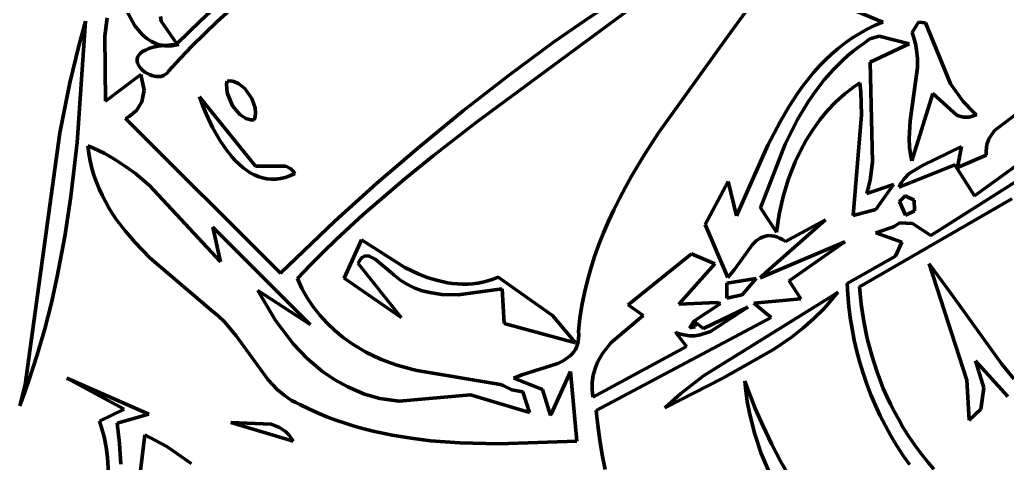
# Model space of a CAD drawing. Header units: millimetres. Extents: x 0 to 9.3, y 0 to 12.
# Drawn here: x 5.575 to 6.835, y 3.858 to 4.424 of the extents above; entities that cross this region are included whole.
import ezdxf

# ---------------------------------------------------------------- set-up
doc = ezdxf.new("R2010")
doc.units = ezdxf.units.MM
doc.layers.add('color#010101ff', color=7, linetype='CONTINUOUS', lineweight=100)
doc.layers.add('color#ffffffff', color=7, linetype='CONTINUOUS', lineweight=100)

msp = doc.modelspace()

# ---------------------------------------------------------------- linework, layer by layer
at = {"layer": 'color#010101ff'}
for p, q in [((5.8055, 4.4228), (5.8674, 4.4803)), ((6.4022, 4.4742), (6.1578, 4.2935)), ((5.7217, 4.4164), (5.6993, 4.458)), ((6.2953, 4.4228), (6.3352, 4.4497)), ((6.6029, 4.4515), (6.6757, 4.421)), ((5.8428, 4.4363), (5.8266, 4.4214)), ((6.4754, 4.3988), (6.5036, 4.4379)), ((5.6481, 4.2673), (5.6588, 4.422)), ((5.6588, 4.422), (5.6502, 4.3907)), ((5.6867, 4.4266), (5.6835, 4.4029)), ((5.7544, 4.4282), (5.7556, 4.4222)), ((5.7556, 4.4222), (5.7753, 4.3934)), ((5.7753, 4.3934), (5.8055, 4.4228)), ((5.8266, 4.4214), (5.8107, 4.4061)), ((6.256, 4.3952), (6.2953, 4.4228)), ((5.7314, 4.4049), (5.7217, 4.4164)), ((6.6552, 4.4116), (6.6455, 4.4062)), ((6.6652, 4.4165), (6.6552, 4.4116)), ((6.6757, 4.421), (6.6652, 4.4165)), ((6.7131, 4.4079), (6.7214, 4.4211)), ((6.7214, 4.4211), (6.7303, 4.42)), ((6.7303, 4.42), (6.762, 4.3422)), ((5.6835, 4.4029), (5.6843, 4.3203)), ((5.7369, 4.4002), (5.7314, 4.4049)), ((5.7429, 4.3963), (5.7369, 4.4002)), ((5.7495, 4.3933), (5.7429, 4.3963)), ((5.8107, 4.4061), (5.7951, 4.3906)), ((6.3897, 4.2796), (6.4754, 4.3988)), ((6.6362, 4.4003), (6.6273, 4.394)), ((6.6455, 4.4062), (6.6362, 4.4003)), ((6.6521, 4.3943), (6.6595, 4.3996)), ((6.6595, 4.3996), (6.6712, 4.4029)), ((6.6712, 4.4029), (6.7094, 4.3931)), ((6.7151, 4.4023), (6.7131, 4.4079)), ((6.7167, 4.3967), (6.7151, 4.4023)), ((6.718, 4.3912), (6.7167, 4.3967)), ((5.6502, 4.3907), (5.6388, 4.3434)), ((5.7315, 4.3833), (5.7352, 4.3854)), ((5.7352, 4.3854), (5.7397, 4.3872)), ((5.7397, 4.3872), (5.7452, 4.3889)), ((5.7452, 4.3889), (5.7517, 4.3902)), ((5.753, 4.3922), (5.7495, 4.3933)), ((5.7517, 4.3902), (5.7593, 4.3913)), ((5.7567, 4.3914), (5.753, 4.3922)), ((5.7606, 4.3909), (5.7567, 4.3914)), ((5.7593, 4.3913), (5.7681, 4.392)), ((5.7647, 4.3908), (5.7606, 4.3909)), ((5.7689, 4.3909), (5.7647, 4.3908)), ((5.7681, 4.392), (5.778, 4.3923)), ((5.7733, 4.3914), (5.7689, 4.3909)), ((5.778, 4.3923), (5.7733, 4.3914)), ((5.7951, 4.3906), (5.7797, 4.3746)), ((6.1979, 4.3525), (6.256, 4.3952)), ((6.6188, 4.3874), (6.6106, 4.3803)), ((6.6273, 4.394), (6.6188, 4.3874)), ((6.6311, 4.3783), (6.6379, 4.3839)), ((6.6379, 4.3839), (6.6448, 4.3892)), ((6.6448, 4.3892), (6.6521, 4.3943)), ((6.7094, 4.3931), (6.6596, 4.3699)), ((6.7189, 4.3856), (6.718, 4.3912)), ((6.7199, 4.3744), (6.7189, 4.3856)), ((5.7248, 4.3737), (5.7254, 4.3762)), ((5.7248, 4.3711), (5.7248, 4.3737)), ((5.7254, 4.3686), (5.7248, 4.3711)), ((5.7254, 4.3762), (5.7267, 4.3787)), ((5.7267, 4.3787), (5.7287, 4.3811)), ((5.7287, 4.3811), (5.7315, 4.3833)), ((5.7797, 4.3746), (5.7647, 4.3583)), ((6.6028, 4.3729), (6.5952, 4.3651)), ((6.6106, 4.3803), (6.6028, 4.3729)), ((6.6124, 4.3602), (6.6247, 4.3725)), ((6.6247, 4.3725), (6.6311, 4.3783)), ((6.7199, 4.3631), (6.7199, 4.3744)), ((5.7265, 4.3661), (5.7254, 4.3686)), ((5.728, 4.3637), (5.7265, 4.3661)), ((5.7299, 4.3614), (5.728, 4.3637)), ((5.7322, 4.3592), (5.7299, 4.3614)), ((5.7347, 4.3573), (5.7322, 4.3592)), ((5.7647, 4.3583), (5.7629, 4.3559)), ((6.5952, 4.3651), (6.588, 4.357)), ((6.601, 4.3472), (6.6124, 4.3602)), ((6.6596, 4.3699), (6.6628, 4.2424)), ((6.7108, 4.2952), (6.7199, 4.3631)), ((5.6843, 4.3203), (5.7295, 4.354)), ((5.7295, 4.354), (5.7337, 4.3341)), ((5.7404, 4.3541), (5.7347, 4.3573)), ((5.7434, 4.3529), (5.7404, 4.3541)), ((5.7465, 4.352), (5.7434, 4.3529)), ((5.7496, 4.3516), (5.7465, 4.352)), ((5.7526, 4.3515), (5.7496, 4.3516)), ((5.7555, 4.3518), (5.7526, 4.3515)), ((5.7582, 4.3527), (5.7555, 4.3518)), ((5.7607, 4.354), (5.7582, 4.3527)), ((5.7629, 4.3559), (5.7607, 4.354)), ((5.8387, 4.3418), (5.8394, 4.3458)), ((5.8394, 4.3458), (5.8437, 4.346)), ((5.8437, 4.346), (5.848, 4.3452)), ((6.141, 4.3082), (6.1979, 4.3525)), ((6.5811, 4.3487), (6.5744, 4.3401)), ((6.588, 4.357), (6.5811, 4.3487)), ((6.5904, 4.3335), (6.601, 4.3472)), ((5.6388, 4.3434), (5.6262, 4.2798)), ((5.7337, 4.3341), (5.7308, 4.3193)), ((5.8396, 4.3306), (5.8387, 4.3418)), ((5.848, 4.3452), (5.8543, 4.3424)), ((5.8543, 4.3424), (5.8621, 4.3362)), ((5.8621, 4.3362), (5.8712, 4.3236)), ((6.5744, 4.3401), (6.568, 4.3312)), ((6.5806, 4.3191), (6.5904, 4.3335)), ((6.64, 4.3392), (6.6276, 4.3296)), ((6.6465, 4.3436), (6.64, 4.3392)), ((6.6479, 4.3319), (6.6465, 4.3436)), ((6.762, 4.3422), (6.7784, 4.3196)), ((5.8041, 4.3256), (5.8757, 4.2372)), ((5.808, 4.3151), (5.8041, 4.3256)), ((5.8462, 4.3144), (5.8396, 4.3306)), ((5.8712, 4.3236), (5.8754, 4.3117)), ((6.568, 4.3312), (6.556, 4.3128)), ((6.6276, 4.3296), (6.616, 4.3192)), ((6.6488, 4.3027), (6.6479, 4.3319)), ((6.7395, 4.33), (6.7129, 4.2441)), ((6.7705, 4.3019), (6.7395, 4.33)), ((5.7238, 4.3081), (5.7146, 4.3005)), ((5.7308, 4.3193), (5.7238, 4.3081)), ((5.8126, 4.304), (5.808, 4.3151)), ((5.8556, 4.303), (5.8462, 4.3144)), ((5.8754, 4.3117), (5.8759, 4.3047)), ((6.0852, 4.2625), (6.141, 4.3082)), ((6.556, 4.3128), (6.5448, 4.2936)), ((6.5672, 4.2967), (6.5806, 4.3191)), ((6.6053, 4.3081), (6.5954, 4.2962)), ((6.616, 4.3192), (6.6053, 4.3081)), ((6.7784, 4.3196), (6.7917, 4.3062)), ((6.8184, 4.2827), (6.8527, 4.3085)), ((5.7146, 4.3005), (5.7101, 4.298)), ((5.7101, 4.298), (5.9075, 4.1007)), ((5.8209, 4.2867), (5.8126, 4.304)), ((5.8633, 4.2981), (5.8556, 4.303)), ((5.8695, 4.2963), (5.8633, 4.2981)), ((5.8739, 4.2963), (5.8695, 4.2963)), ((5.8753, 4.3003), (5.8739, 4.2963)), ((5.8759, 4.3047), (5.8753, 4.3003)), ((6.5514, 4.2653), (6.5672, 4.2967)), ((6.5954, 4.2962), (6.5864, 4.2837)), ((6.6382, 4.1742), (6.6488, 4.3027)), ((6.7788, 4.2996), (6.7705, 4.3019)), ((6.7856, 4.2998), (6.7788, 4.2996)), ((6.7904, 4.3009), (6.7856, 4.2998)), ((6.7954, 4.3031), (6.7904, 4.3009)), ((6.7917, 4.3062), (6.7954, 4.3031)), ((5.8307, 4.2696), (5.8209, 4.2867)), ((6.1578, 4.2935), (6.1025, 4.2506)), ((6.5448, 4.2936), (6.5294, 4.264)), ((6.5864, 4.2837), (6.5781, 4.2706)), ((6.7093, 4.2725), (6.7108, 4.2952)), ((6.8112, 4.2722), (6.8184, 4.2827)), ((5.6262, 4.2798), (5.5818, 3.9582)), ((6.3721, 4.2523), (6.3897, 4.2796)), ((6.5781, 4.2706), (6.5707, 4.2569)), ((6.7099, 4.2611), (6.7093, 4.2725)), ((6.8085, 4.265), (6.8112, 4.2722)), ((5.6401, 4.1987), (5.6481, 4.2673)), ((5.6692, 4.26), (5.6618, 4.263)), ((5.6618, 4.263), (5.6631, 4.2533)), ((5.6835, 4.2532), (5.6692, 4.26)), ((5.8381, 4.2587), (5.8307, 4.2696)), ((5.8461, 4.2487), (5.8381, 4.2587)), ((6.0306, 4.2154), (6.0852, 4.2625)), ((6.5294, 4.264), (6.4893, 4.1737)), ((6.5197, 4.184), (6.5514, 4.2653)), ((6.7116, 4.2498), (6.7099, 4.2611)), ((6.7264, 4.2382), (6.7763, 4.2622)), ((6.7763, 4.2622), (6.7712, 4.2357)), ((6.8075, 4.257), (6.8085, 4.265)), ((5.6631, 4.2533), (5.6648, 4.2439)), ((5.6971, 4.2455), (5.6835, 4.2532)), ((5.7101, 4.237), (5.6971, 4.2455)), ((5.8504, 4.244), (5.8461, 4.2487)), ((6.1025, 4.2506), (6.0662, 4.2211)), ((6.3554, 4.2244), (6.3721, 4.2523)), ((6.5707, 4.2569), (6.5641, 4.2429)), ((6.7129, 4.2441), (6.7116, 4.2498)), ((6.7712, 4.2357), (6.8079, 4.2511)), ((6.862, 4.2496), (6.7927, 4.1994)), ((6.8079, 4.2511), (6.8075, 4.257)), ((5.6648, 4.2439), (5.667, 4.2347)), ((5.667, 4.2347), (5.6697, 4.2257)), ((5.7226, 4.2277), (5.7101, 4.237)), ((5.8548, 4.2397), (5.8504, 4.244)), ((5.8594, 4.2357), (5.8548, 4.2397)), ((5.8642, 4.2321), (5.8594, 4.2357)), ((5.8757, 4.2372), (5.9145, 4.2371)), ((5.9145, 4.2371), (5.9207, 4.2339)), ((5.9207, 4.2339), (5.9247, 4.2298)), ((6.5641, 4.2429), (6.5556, 4.2211)), ((6.6628, 4.2424), (6.6596, 4.2194)), ((6.7677, 4.2391), (6.6968, 4.2105)), ((6.7095, 4.2277), (6.7264, 4.2382)), ((6.7927, 4.1994), (6.7677, 4.2391)), ((5.6697, 4.2257), (5.6727, 4.217)), ((5.7403, 4.2126), (5.7226, 4.2277)), ((5.8691, 4.2289), (5.8642, 4.2321)), ((5.8741, 4.2262), (5.8691, 4.2289)), ((5.8793, 4.2239), (5.8741, 4.2262)), ((5.8846, 4.2222), (5.8793, 4.2239)), ((5.8901, 4.2211), (5.8846, 4.2222)), ((5.8957, 4.2205), (5.8901, 4.2211)), ((5.9015, 4.2206), (5.8957, 4.2205)), ((5.9074, 4.2213), (5.9015, 4.2206)), ((5.9135, 4.2228), (5.9074, 4.2213)), ((5.9196, 4.225), (5.9135, 4.2228)), ((5.9259, 4.228), (5.9196, 4.225)), ((5.9247, 4.2298), (5.9259, 4.228)), ((6.0662, 4.2211), (6.0307, 4.1909)), ((6.3475, 4.2103), (6.3554, 4.2244)), ((6.5556, 4.2211), (6.5489, 4.1987)), ((6.6994, 4.2161), (6.7029, 4.2211)), ((6.7029, 4.2211), (6.7095, 4.2277)), ((6.7371, 4.1489), (6.8534, 4.2224)), ((5.6727, 4.217), (5.6762, 4.2085)), ((5.6762, 4.2085), (5.68, 4.2002)), ((5.8309, 4.1151), (5.7403, 4.2126)), ((5.9771, 4.167), (6.0306, 4.2154)), ((6.3399, 4.1961), (6.3475, 4.2103)), ((6.4784, 4.2175), (6.4492, 4.1629)), ((6.4893, 4.1737), (6.4784, 4.2175)), ((6.6596, 4.2194), (6.6555, 4.2022)), ((6.6555, 4.2022), (6.6896, 4.2139)), ((6.6896, 4.2139), (6.6671, 4.1819)), ((6.6968, 4.2105), (6.6994, 4.2161)), ((5.6323, 4.1475), (5.6401, 4.1987)), ((5.68, 4.2002), (5.6842, 4.1921)), ((6.3327, 4.1816), (6.3399, 4.1961)), ((6.5489, 4.1987), (6.5438, 4.1759)), ((6.8403, 4.1956), (6.6461, 4.0832)), ((6.697, 4.1922), (6.7042, 4.1995)), ((6.7042, 4.1995), (6.7159, 4.1937)), ((5.6842, 4.1921), (5.6887, 4.1841)), ((5.6887, 4.1841), (5.6935, 4.1764)), ((6.0307, 4.1909), (6.0132, 4.1755)), ((6.5404, 4.1529), (6.5197, 4.184)), ((6.6671, 4.1819), (6.6382, 4.1742)), ((6.7046, 4.1746), (6.697, 4.1922)), ((6.7159, 4.1937), (6.7162, 4.1804)), ((5.6935, 4.1764), (5.6986, 4.1688)), ((6.0132, 4.1755), (5.9959, 4.1598)), ((6.326, 4.167), (6.3327, 4.1816)), ((6.5438, 4.1759), (6.5404, 4.1529)), ((6.7162, 4.1804), (6.7046, 4.1746)), ((5.6986, 4.1688), (5.7097, 4.1542)), ((5.9456, 4.0354), (5.8214, 4.1594)), ((5.8214, 4.1594), (5.8309, 4.1151)), ((5.9075, 4.1007), (5.9771, 4.167)), ((5.9959, 4.1598), (5.9788, 4.1438)), ((6.3196, 4.1523), (6.326, 4.167)), ((6.4492, 4.1629), (6.4781, 4.0951)), ((6.6028, 4.1689), (6.5277, 4.1026)), ((6.5519, 4.141), (6.6028, 4.1689)), ((6.6668, 4.1524), (6.6895, 4.1597)), ((6.6895, 4.1597), (6.6974, 4.1651)), ((6.6974, 4.1651), (6.7139, 4.164)), ((6.7139, 4.164), (6.7371, 4.1489)), ((5.6228, 4.0967), (5.6323, 4.1475)), ((5.7097, 4.1542), (5.7216, 4.1402)), ((6.3137, 4.1373), (6.3196, 4.1523)), ((6.5145, 4.1418), (6.5195, 4.1453)), ((6.5195, 4.1453), (6.5222, 4.1466)), ((6.5222, 4.1466), (6.525, 4.1476)), ((6.525, 4.1476), (6.5278, 4.1483)), ((6.5278, 4.1483), (6.5308, 4.1486)), ((6.5308, 4.1486), (6.534, 4.1485)), ((6.534, 4.1485), (6.5372, 4.148)), ((6.5372, 4.148), (6.5407, 4.147)), ((6.5407, 4.147), (6.5442, 4.1455)), ((6.5442, 4.1455), (6.548, 4.1435)), ((6.7003, 4.1403), (6.6668, 4.1524)), ((5.7216, 4.1402), (5.7411, 4.1202)), ((5.9788, 4.1438), (5.962, 4.1275)), ((5.9887, 4.0944), (6.0111, 4.1433)), ((6.0111, 4.1433), (6.0664, 4.108)), ((6.3083, 4.1222), (6.3137, 4.1373)), ((6.4868, 4.1053), (6.5098, 4.1373)), ((6.5098, 4.1373), (6.5145, 4.1418)), ((6.5193, 4.0947), (6.6275, 4.1408)), ((6.548, 4.1435), (6.5519, 4.141)), ((6.6275, 4.1408), (6.5565, 4.0911)), ((6.6922, 4.1225), (6.7003, 4.1403)), ((5.7411, 4.1202), (5.8189, 4.0538)), ((5.962, 4.1275), (5.9455, 4.1109)), ((6.0106, 4.1193), (6.0093, 4.1176)), ((6.0119, 4.1206), (6.0106, 4.1193)), ((6.0147, 4.1224), (6.0119, 4.1206)), ((6.0176, 4.123), (6.0147, 4.1224)), ((6.0206, 4.1226), (6.0176, 4.123)), ((6.0283, 4.1186), (6.0206, 4.1226)), ((6.3034, 4.1068), (6.3083, 4.1222)), ((6.432, 4.1254), (6.3511, 4.0604)), ((6.4618, 4.1126), (6.432, 4.1254)), ((6.6305, 4.0875), (6.6922, 4.1225)), ((5.9455, 4.1109), (5.9292, 4.094)), ((6.008, 4.1156), (6.0068, 4.1132)), ((6.0068, 4.1132), (6.0617, 4.0441)), ((6.0093, 4.1176), (6.008, 4.1156)), ((6.0487, 4.1017), (6.0283, 4.1186)), ((6.0664, 4.108), (6.0841, 4.0996)), ((6.299, 4.0912), (6.3034, 4.1068)), ((6.4158, 4.0611), (6.4618, 4.1126)), ((6.7351, 4.1126), (6.7634, 4.0741)), ((6.783, 3.9643), (6.7351, 4.1126)), ((5.6153, 4.0631), (5.6228, 4.0967)), ((5.9292, 4.094), (5.935, 4.0813)), ((6.0617, 4.0441), (5.9887, 4.0944)), ((6.0527, 4.098), (6.0487, 4.1017)), ((6.0567, 4.0946), (6.0527, 4.098)), ((6.0609, 4.0915), (6.0567, 4.0946)), ((6.0841, 4.0996), (6.0961, 4.0949)), ((6.0961, 4.0949), (6.1084, 4.0912)), ((6.1787, 4.0929), (6.1853, 4.0955)), ((6.1853, 4.0955), (6.2546, 4.0466)), ((6.5145, 4.0938), (6.4768, 4.0878)), ((6.4781, 4.0951), (6.4868, 4.1053)), ((6.4966, 4.0732), (6.5145, 4.0938)), ((6.5277, 4.1026), (6.5193, 4.0947)), ((5.935, 4.0813), (5.9418, 4.0692)), ((6.0697, 4.0861), (6.0609, 4.0915)), ((6.0789, 4.0818), (6.0697, 4.0861)), ((6.0884, 4.0784), (6.0789, 4.0818)), ((6.1084, 4.0912), (6.1208, 4.0885)), ((6.1208, 4.0885), (6.1271, 4.0876)), ((6.1271, 4.0876), (6.1335, 4.087)), ((6.1335, 4.087), (6.1398, 4.0867)), ((6.1398, 4.0867), (6.1462, 4.0868)), ((6.1462, 4.0868), (6.1526, 4.0872)), ((6.1526, 4.0872), (6.1591, 4.088)), ((6.1591, 4.088), (6.1656, 4.0893)), ((6.1656, 4.0893), (6.1721, 4.0909)), ((6.1721, 4.0909), (6.1787, 4.0929)), ((6.2953, 4.0755), (6.299, 4.0912)), ((6.4768, 4.0878), (6.477, 4.0688)), ((6.5565, 4.0911), (6.5713, 4.068)), ((6.6312, 4.073), (6.6305, 4.0875)), ((6.6461, 4.0832), (6.6482, 4.0611)), ((5.9011, 4.0405), (5.8788, 4.0788)), ((5.8788, 4.0788), (5.9286, 4.0464)), ((5.9418, 4.0692), (5.9494, 4.0577)), ((6.0982, 4.0759), (6.0884, 4.0784)), ((6.1134, 4.0737), (6.0982, 4.0759)), ((6.1341, 4.0731), (6.1134, 4.0737)), ((6.1904, 4.0807), (6.1341, 4.0731)), ((6.193, 4.0367), (6.1904, 4.0807)), ((6.2921, 4.0594), (6.2953, 4.0755)), ((6.4471, 3.9698), (6.6109, 4.0714)), ((6.477, 4.0688), (6.4966, 4.0732)), ((6.6127, 4.0691), (6.6067, 4.062)), ((6.6109, 4.0714), (6.6185, 4.0764)), ((6.6185, 4.0764), (6.6127, 4.0691)), ((6.6325, 4.0584), (6.6312, 4.073)), ((6.7634, 4.0741), (6.8276, 3.9847)), ((5.6068, 4.0297), (5.6153, 4.0631)), ((5.9494, 4.0577), (5.9579, 4.047)), ((6.2896, 4.0432), (6.2921, 4.0594)), ((6.3511, 4.0604), (6.3701, 4.0467)), ((6.4647, 4.0632), (6.4158, 4.0611)), ((6.435, 4.0394), (6.4683, 4.0616)), ((6.5035, 4.0573), (6.4471, 4.0302)), ((6.456, 4.0262), (6.5035, 4.0573)), ((6.4683, 4.0616), (6.4647, 4.0632)), ((6.5713, 4.068), (6.5115, 4.0627)), ((6.5115, 4.0627), (6.5333, 4.044)), ((6.6067, 4.062), (6.6005, 4.0552)), ((6.6343, 4.044), (6.6325, 4.0584)), ((6.6482, 4.0611), (6.6515, 4.0391)), ((5.8189, 4.0538), (5.828, 4.0465)), ((5.828, 4.0465), (5.8362, 4.0385)), ((5.9286, 4.0464), (5.9456, 4.0354)), ((5.9579, 4.047), (5.9672, 4.0369)), ((6.2546, 4.0466), (6.2837, 4.0121)), ((6.5333, 4.044), (6.3101, 3.9254)), ((6.3701, 4.0467), (6.3288, 4.0121)), ((6.6005, 4.0552), (6.5874, 4.0423)), ((6.6366, 4.0296), (6.6343, 4.044)), ((5.8362, 4.0385), (5.851, 4.0208)), ((5.9242, 4.0101), (5.9011, 4.0405)), ((5.9672, 4.0369), (5.9771, 4.0275)), ((6.2837, 4.0121), (6.193, 4.0367)), ((6.2877, 4.0266), (6.2896, 4.0432)), ((6.4294, 4.0309), (6.435, 4.0394)), ((6.4365, 4.0325), (6.4294, 4.0309)), ((6.4471, 4.0302), (6.435, 4.0394)), ((6.435, 4.0394), (6.4365, 4.0325)), ((6.5874, 4.0423), (6.5736, 4.0302)), ((6.6515, 4.0391), (6.656, 4.0173)), ((5.5973, 3.9967), (5.6068, 4.0297)), ((5.851, 4.0208), (5.8917, 3.9646)), ((5.9771, 4.0275), (5.9877, 4.0188)), ((5.9877, 4.0188), (5.9989, 4.0108)), ((6.288, 4.022), (6.2877, 4.0266)), ((6.2879, 4.0176), (6.288, 4.022)), ((6.4255, 4.0073), (6.4113, 4.0254)), ((6.4113, 4.0254), (6.415, 4.0239)), ((6.415, 4.0239), (6.4222, 4.0219)), ((6.4222, 4.0219), (6.4292, 4.021)), ((6.4292, 4.021), (6.4361, 4.021)), ((6.4361, 4.021), (6.4429, 4.022)), ((6.4429, 4.022), (6.456, 4.0262)), ((6.5591, 4.0189), (6.5364, 4.0033)), ((6.5736, 4.0302), (6.5591, 4.0189)), ((6.6394, 4.0153), (6.6366, 4.0296)), ((5.9417, 3.9918), (5.9242, 4.0101)), ((5.9989, 4.0108), (6.0166, 4.0002)), ((6.2837, 4.0033), (6.2853, 4.0064)), ((6.2853, 4.0064), (6.2866, 4.0099)), ((6.2866, 4.0099), (6.2874, 4.0136)), ((6.2874, 4.0136), (6.2879, 4.0176)), ((6.3061, 3.9425), (6.4255, 4.0073)), ((6.3288, 4.0121), (6.3182, 3.9984)), ((6.6427, 4.001), (6.6394, 4.0153)), ((6.656, 4.0173), (6.6617, 3.9958)), ((5.5867, 3.9639), (5.5973, 3.9967)), ((6.0166, 4.0002), (6.0353, 3.9912)), ((6.2682, 3.989), (6.2743, 3.993)), ((6.2743, 3.993), (6.2771, 3.9952)), ((6.2771, 3.9952), (6.2796, 3.9977)), ((6.2796, 3.9977), (6.2818, 4.0003)), ((6.2818, 4.0003), (6.2837, 4.0033)), ((6.3182, 3.9984), (6.312, 3.9871)), ((6.5364, 4.0033), (6.4717, 3.9668)), ((6.6465, 3.9869), (6.6427, 4.001)), ((6.6617, 3.9958), (6.6685, 3.9746)), ((5.961, 3.9755), (5.9417, 3.9918)), ((6.0353, 3.9912), (6.0547, 3.9838)), ((6.0547, 3.9838), (6.0746, 3.9782)), ((6.2153, 3.9712), (6.2613, 3.9857)), ((6.2613, 3.9857), (6.2682, 3.989)), ((6.312, 3.9871), (6.3088, 3.9791)), ((6.6508, 3.973), (6.6465, 3.9869)), ((6.8353, 3.9436), (6.7942, 3.989)), ((6.7942, 3.989), (6.8047, 3.9545)), ((6.8276, 3.9847), (6.8431, 3.9659)), ((5.9767, 3.9648), (5.961, 3.9755)), ((6.0746, 3.9782), (6.0813, 3.9766)), ((6.0813, 3.9766), (6.1881, 3.9589)), ((6.2054, 3.9669), (6.2153, 3.9712)), ((6.2777, 3.9755), (6.2528, 3.9207)), ((6.2856, 3.8863), (6.2777, 3.9755)), ((6.3066, 3.9707), (6.3053, 3.9618)), ((6.3088, 3.9791), (6.3066, 3.9707)), ((6.4182, 3.9473), (6.4471, 3.9698)), ((6.6555, 3.9592), (6.6508, 3.973)), ((6.6685, 3.9746), (6.6724, 3.9641)), ((5.5818, 3.9582), (5.575, 3.9315)), ((5.581, 3.9476), (5.5867, 3.9639)), ((5.6352, 3.9667), (5.7083, 3.9273)), ((5.7398, 3.9207), (5.6352, 3.9667)), ((5.8917, 3.9646), (5.9035, 3.9523)), ((5.9934, 3.9557), (5.9767, 3.9648)), ((6.0051, 3.9505), (5.9934, 3.9557)), ((6.1881, 3.9589), (6.1918, 3.9576)), ((6.1918, 3.9576), (6.2025, 3.952)), ((6.2416, 3.9524), (6.2054, 3.9669)), ((6.3053, 3.9618), (6.3051, 3.9524)), ((6.4717, 3.9668), (6.3977, 3.929)), ((6.4999, 3.9629), (6.5132, 3.9282)), ((6.5007, 3.9543), (6.4999, 3.9629)), ((6.6607, 3.9455), (6.6555, 3.9592)), ((6.6724, 3.9641), (6.6765, 3.9538)), ((6.7861, 3.9131), (6.783, 3.9643)), ((5.575, 3.9315), (5.581, 3.9476)), ((5.9035, 3.9523), (5.9122, 3.945)), ((5.9122, 3.945), (5.9169, 3.9416)), ((6.0147, 3.9466), (6.0051, 3.9505)), ((6.0342, 3.941), (6.0147, 3.9466)), ((6.1501, 3.9455), (6.0591, 3.9377)), ((6.2251, 3.9229), (6.1501, 3.9455)), ((6.2025, 3.952), (6.2169, 3.9494)), ((6.2169, 3.9494), (6.2251, 3.9229)), ((6.2521, 3.9191), (6.2416, 3.9524)), ((6.3051, 3.9524), (6.3054, 3.9475)), ((6.3054, 3.9475), (6.3061, 3.9425)), ((6.3977, 3.929), (6.4182, 3.9473)), ((6.503, 3.9372), (6.5007, 3.9543)), ((6.6664, 3.9321), (6.6607, 3.9455)), ((6.6765, 3.9538), (6.681, 3.9436)), ((6.681, 3.9436), (6.6857, 3.9336)), ((6.8047, 3.9545), (6.8007, 3.9271)), ((5.9169, 3.9416), (5.9218, 3.9385)), ((5.9218, 3.9385), (5.927, 3.9356)), ((5.927, 3.9356), (5.9324, 3.9331)), ((5.9324, 3.9331), (5.9436, 3.9276)), ((6.0591, 3.9377), (6.0342, 3.941)), ((6.5062, 3.9203), (6.503, 3.9372)), ((6.6726, 3.9189), (6.6664, 3.9321)), ((6.6857, 3.9336), (6.6907, 3.9237)), ((5.7083, 3.9273), (5.6768, 3.9118)), ((5.6993, 3.9095), (5.7398, 3.9207)), ((5.9436, 3.9276), (5.955, 3.9224)), ((5.955, 3.9224), (5.9666, 3.9177)), ((5.9666, 3.9177), (5.9782, 3.9134)), ((6.2528, 3.9207), (6.2521, 3.9191)), ((6.3101, 3.9254), (6.3123, 3.9067)), ((6.5126, 3.8953), (6.5062, 3.9203)), ((6.5132, 3.9282), (6.5231, 3.9054)), ((6.6792, 3.9059), (6.6726, 3.9189)), ((6.6907, 3.9237), (6.6961, 3.9139)), ((6.8007, 3.9271), (6.7861, 3.9131)), ((5.6768, 3.9118), (5.679, 3.9053)), ((5.679, 3.9053), (5.6826, 3.8922)), ((5.7021, 3.8834), (5.6993, 3.9095)), ((5.8441, 3.9102), (5.9238, 3.8863)), ((5.8957, 3.908), (5.8441, 3.9102)), ((5.9065, 3.9039), (5.8957, 3.908)), ((5.9782, 3.9134), (5.9899, 3.9093)), ((5.9899, 3.9093), (6.0017, 3.9057)), ((6.0017, 3.9057), (6.0137, 3.9023)), ((6.3123, 3.9067), (6.3149, 3.8879)), ((6.5231, 3.9054), (6.5339, 3.883)), ((6.6862, 3.8931), (6.6792, 3.9059)), ((6.6961, 3.9139), (6.7016, 3.9043)), ((5.6826, 3.8922), (5.6853, 3.879)), ((5.7344, 3.8944), (5.7198, 3.7743)), ((5.7625, 3.8796), (5.7344, 3.8944)), ((5.9138, 3.8989), (5.9065, 3.9039)), ((5.9181, 3.8946), (5.9138, 3.8989)), ((5.9221, 3.8893), (5.9181, 3.8946)), ((6.0137, 3.9023), (6.0256, 3.8993)), ((6.0256, 3.8993), (6.0499, 3.8941)), ((6.0499, 3.8941), (6.0743, 3.8901)), ((6.5209, 3.8709), (6.5126, 3.8953)), ((6.6937, 3.8806), (6.6862, 3.8931)), ((6.7016, 3.9043), (6.7075, 3.8949)), ((6.7075, 3.8949), (6.7137, 3.8857)), ((5.7039, 3.8572), (5.7021, 3.8834)), ((5.7936, 3.8581), (5.7625, 3.8796)), ((5.9238, 3.8863), (5.9221, 3.8893)), ((6.0743, 3.8901), (6.099, 3.8871)), ((6.099, 3.8871), (6.1363, 3.8842)), ((6.1363, 3.8842), (6.1863, 3.8829)), ((6.1863, 3.8829), (6.2856, 3.8863)), ((6.3149, 3.8879), (6.3181, 3.8691)), ((6.5339, 3.883), (6.5455, 3.861)), ((6.7016, 3.8684), (6.6937, 3.8806)), ((6.7137, 3.8857), (6.7201, 3.8767)), ((5.6853, 3.879), (5.6871, 3.8657)), ((6.3181, 3.8691), (6.3217, 3.8504)), ((6.5308, 3.847), (6.5209, 3.8709)), ((6.71, 3.8565), (6.7016, 3.8684)), ((6.7201, 3.8767), (6.7269, 3.8679)), ((6.7269, 3.8679), (6.7339, 3.8593)), ((5.6871, 3.8657), (5.6882, 3.8457)), ((6.5455, 3.861), (6.5579, 3.8395)), ((6.7339, 3.8593), (6.7411, 3.8509))]:
    msp.add_line(p, q, dxfattribs=at)
at = {"layer": 'color#ffffffff'}
for p, q in [((5.8674, 4.4803), (5.8055, 4.4228)), ((6.1578, 4.2935), (6.4022, 4.4742)), ((5.6993, 4.458), (5.7217, 4.4164)), ((6.3352, 4.4497), (6.2953, 4.4228)), ((6.6757, 4.421), (6.6029, 4.4515)), ((5.8266, 4.4214), (5.8428, 4.4363)), ((6.5036, 4.4379), (6.4754, 4.3988)), ((5.6588, 4.422), (5.6481, 4.2673)), ((5.6502, 4.3907), (5.6588, 4.422)), ((5.6835, 4.4029), (5.6867, 4.4266)), ((5.7556, 4.4222), (5.7544, 4.4282)), ((5.7753, 4.3934), (5.7556, 4.4222)), ((5.8055, 4.4228), (5.7753, 4.3934)), ((5.8107, 4.4061), (5.8266, 4.4214)), ((6.2953, 4.4228), (6.256, 4.3952)), ((5.7217, 4.4164), (5.7314, 4.4049)), ((6.6455, 4.4062), (6.6552, 4.4116)), ((6.6552, 4.4116), (6.6652, 4.4165)), ((6.6652, 4.4165), (6.6757, 4.421)), ((6.7214, 4.4211), (6.7131, 4.4079)), ((6.7303, 4.42), (6.7214, 4.4211)), ((6.762, 4.3422), (6.7303, 4.42)), ((5.6843, 4.3203), (5.6835, 4.4029)), ((5.7314, 4.4049), (5.7369, 4.4002)), ((5.7369, 4.4002), (5.7429, 4.3963)), ((5.7429, 4.3963), (5.7495, 4.3933)), ((5.7951, 4.3906), (5.8107, 4.4061)), ((6.4754, 4.3988), (6.3897, 4.2796)), ((6.6273, 4.394), (6.6362, 4.4003)), ((6.6362, 4.4003), (6.6455, 4.4062)), ((6.6595, 4.3996), (6.6521, 4.3943)), ((6.6712, 4.4029), (6.6595, 4.3996)), ((6.7094, 4.3931), (6.6712, 4.4029)), ((6.7131, 4.4079), (6.7151, 4.4023)), ((6.7151, 4.4023), (6.7167, 4.3967)), ((6.7167, 4.3967), (6.718, 4.3912)), ((5.6388, 4.3434), (5.6502, 4.3907)), ((5.7352, 4.3854), (5.7315, 4.3833)), ((5.7397, 4.3872), (5.7352, 4.3854)), ((5.7452, 4.3889), (5.7397, 4.3872)), ((5.7517, 4.3902), (5.7452, 4.3889)), ((5.7495, 4.3933), (5.753, 4.3922)), ((5.7593, 4.3913), (5.7517, 4.3902)), ((5.753, 4.3922), (5.7567, 4.3914)), ((5.7567, 4.3914), (5.7606, 4.3909)), ((5.7681, 4.392), (5.7593, 4.3913)), ((5.7606, 4.3909), (5.7647, 4.3908)), ((5.7647, 4.3908), (5.7689, 4.3909)), ((5.778, 4.3923), (5.7681, 4.392)), ((5.7689, 4.3909), (5.7733, 4.3914)), ((5.7733, 4.3914), (5.778, 4.3923)), ((5.7797, 4.3746), (5.7951, 4.3906)), ((6.256, 4.3952), (6.1979, 4.3525)), ((6.6106, 4.3803), (6.6188, 4.3874)), ((6.6188, 4.3874), (6.6273, 4.394)), ((6.6379, 4.3839), (6.6311, 4.3783)), ((6.6448, 4.3892), (6.6379, 4.3839)), ((6.6521, 4.3943), (6.6448, 4.3892)), ((6.6596, 4.3699), (6.7094, 4.3931)), ((6.718, 4.3912), (6.7189, 4.3856)), ((6.7189, 4.3856), (6.7199, 4.3744)), ((5.7254, 4.3762), (5.7248, 4.3737)), ((5.7248, 4.3737), (5.7248, 4.3711)), ((5.7248, 4.3711), (5.7254, 4.3686)), ((5.7267, 4.3787), (5.7254, 4.3762)), ((5.7287, 4.3811), (5.7267, 4.3787)), ((5.7315, 4.3833), (5.7287, 4.3811)), ((5.7647, 4.3583), (5.7797, 4.3746)), ((6.5952, 4.3651), (6.6028, 4.3729)), ((6.6028, 4.3729), (6.6106, 4.3803)), ((6.6247, 4.3725), (6.6124, 4.3602)), ((6.6311, 4.3783), (6.6247, 4.3725)), ((6.7199, 4.3744), (6.7199, 4.3631)), ((5.7254, 4.3686), (5.7265, 4.3661)), ((5.7265, 4.3661), (5.728, 4.3637)), ((5.728, 4.3637), (5.7299, 4.3614)), ((5.7299, 4.3614), (5.7322, 4.3592)), ((5.7322, 4.3592), (5.7347, 4.3573)), ((5.7629, 4.3559), (5.7647, 4.3583)), ((6.588, 4.357), (6.5952, 4.3651)), ((6.6124, 4.3602), (6.601, 4.3472)), ((6.6628, 4.2424), (6.6596, 4.3699)), ((6.7199, 4.3631), (6.7108, 4.2952)), ((5.7295, 4.354), (5.6843, 4.3203)), ((5.7337, 4.3341), (5.7295, 4.354)), ((5.7347, 4.3573), (5.7404, 4.3541)), ((5.7404, 4.3541), (5.7434, 4.3529)), ((5.7434, 4.3529), (5.7465, 4.352)), ((5.7465, 4.352), (5.7496, 4.3516)), ((5.7496, 4.3516), (5.7526, 4.3515)), ((5.7526, 4.3515), (5.7555, 4.3518)), ((5.7555, 4.3518), (5.7582, 4.3527)), ((5.7582, 4.3527), (5.7607, 4.354)), ((5.7607, 4.354), (5.7629, 4.3559)), ((5.8394, 4.3458), (5.8387, 4.3418)), ((5.8437, 4.346), (5.8394, 4.3458)), ((5.848, 4.3452), (5.8437, 4.346)), ((6.1979, 4.3525), (6.141, 4.3082)), ((6.5744, 4.3401), (6.5811, 4.3487)), ((6.5811, 4.3487), (6.588, 4.357)), ((6.601, 4.3472), (6.5904, 4.3335)), ((5.6262, 4.2798), (5.6388, 4.3434)), ((5.7308, 4.3193), (5.7337, 4.3341)), ((5.8387, 4.3418), (5.8396, 4.3306)), ((5.8543, 4.3424), (5.848, 4.3452)), ((5.8621, 4.3362), (5.8543, 4.3424)), ((5.8712, 4.3236), (5.8621, 4.3362)), ((6.568, 4.3312), (6.5744, 4.3401)), ((6.5904, 4.3335), (6.5806, 4.3191)), ((6.6276, 4.3296), (6.64, 4.3392)), ((6.64, 4.3392), (6.6465, 4.3436)), ((6.6465, 4.3436), (6.6479, 4.3319)), ((6.7784, 4.3196), (6.762, 4.3422)), ((5.8041, 4.3256), (5.808, 4.3151)), ((5.8757, 4.2372), (5.8041, 4.3256)), ((5.8396, 4.3306), (5.8462, 4.3144)), ((5.8754, 4.3117), (5.8712, 4.3236)), ((6.556, 4.3128), (6.568, 4.3312)), ((6.616, 4.3192), (6.6276, 4.3296)), ((6.6479, 4.3319), (6.6488, 4.3027)), ((6.7129, 4.2441), (6.7395, 4.33)), ((6.7395, 4.33), (6.7705, 4.3019)), ((5.7146, 4.3005), (5.7238, 4.3081)), ((5.7238, 4.3081), (5.7308, 4.3193)), ((5.808, 4.3151), (5.8126, 4.304)), ((5.8462, 4.3144), (5.8556, 4.303)), ((5.8759, 4.3047), (5.8754, 4.3117)), ((6.141, 4.3082), (6.0852, 4.2625)), ((6.5448, 4.2936), (6.556, 4.3128)), ((6.5806, 4.3191), (6.5672, 4.2967)), ((6.5954, 4.2962), (6.6053, 4.3081)), ((6.6053, 4.3081), (6.616, 4.3192)), ((6.7917, 4.3062), (6.7784, 4.3196)), ((6.8527, 4.3085), (6.8184, 4.2827)), ((5.7101, 4.298), (5.7146, 4.3005)), ((5.9075, 4.1007), (5.7101, 4.298)), ((5.8126, 4.304), (5.8209, 4.2867)), ((5.8556, 4.303), (5.8633, 4.2981)), ((5.8633, 4.2981), (5.8695, 4.2963)), ((5.8695, 4.2963), (5.8739, 4.2963)), ((5.8739, 4.2963), (5.8753, 4.3003)), ((5.8753, 4.3003), (5.8759, 4.3047)), ((6.5672, 4.2967), (6.5514, 4.2653)), ((6.5864, 4.2837), (6.5954, 4.2962)), ((6.6488, 4.3027), (6.6382, 4.1742)), ((6.7705, 4.3019), (6.7788, 4.2996)), ((6.7788, 4.2996), (6.7856, 4.2998)), ((6.7856, 4.2998), (6.7904, 4.3009)), ((6.7904, 4.3009), (6.7954, 4.3031)), ((6.7954, 4.3031), (6.7917, 4.3062)), ((5.8209, 4.2867), (5.8307, 4.2696)), ((6.1025, 4.2506), (6.1578, 4.2935)), ((6.5294, 4.264), (6.5448, 4.2936)), ((6.5781, 4.2706), (6.5864, 4.2837)), ((6.7108, 4.2952), (6.7093, 4.2725)), ((6.8184, 4.2827), (6.8112, 4.2722)), ((5.5818, 3.9582), (5.6262, 4.2798)), ((6.3897, 4.2796), (6.3721, 4.2523)), ((6.5707, 4.2569), (6.5781, 4.2706)), ((6.7093, 4.2725), (6.7099, 4.2611)), ((6.8112, 4.2722), (6.8085, 4.265)), ((5.6481, 4.2673), (5.6401, 4.1987)), ((5.6631, 4.2533), (5.6618, 4.263)), ((5.6618, 4.263), (5.6692, 4.26)), ((5.6692, 4.26), (5.6835, 4.2532)), ((5.8307, 4.2696), (5.8381, 4.2587)), ((5.8381, 4.2587), (5.8461, 4.2487)), ((6.0852, 4.2625), (6.0306, 4.2154)), ((6.4893, 4.1737), (6.5294, 4.264)), ((6.5514, 4.2653), (6.5197, 4.184)), ((6.7099, 4.2611), (6.7116, 4.2498)), ((6.7763, 4.2622), (6.7264, 4.2382)), ((6.7712, 4.2357), (6.7763, 4.2622)), ((6.8085, 4.265), (6.8075, 4.257)), ((5.6648, 4.2439), (5.6631, 4.2533)), ((5.6835, 4.2532), (5.6971, 4.2455)), ((5.6971, 4.2455), (5.7101, 4.237)), ((5.8461, 4.2487), (5.8504, 4.244)), ((6.0662, 4.2211), (6.1025, 4.2506)), ((6.3721, 4.2523), (6.3554, 4.2244)), ((6.5641, 4.2429), (6.5707, 4.2569)), ((6.7116, 4.2498), (6.7129, 4.2441)), ((6.8079, 4.2511), (6.7712, 4.2357)), ((6.7927, 4.1994), (6.862, 4.2496)), ((6.8075, 4.257), (6.8079, 4.2511)), ((5.667, 4.2347), (5.6648, 4.2439)), ((5.6697, 4.2257), (5.667, 4.2347)), ((5.7101, 4.237), (5.7226, 4.2277)), ((5.8504, 4.244), (5.8548, 4.2397)), ((5.8548, 4.2397), (5.8594, 4.2357)), ((5.8594, 4.2357), (5.8642, 4.2321)), ((5.9145, 4.2371), (5.8757, 4.2372)), ((5.9207, 4.2339), (5.9145, 4.2371)), ((5.9247, 4.2298), (5.9207, 4.2339)), ((6.5556, 4.2211), (6.5641, 4.2429)), ((6.6596, 4.2194), (6.6628, 4.2424)), ((6.6968, 4.2105), (6.7677, 4.2391)), ((6.7264, 4.2382), (6.7095, 4.2277)), ((6.7677, 4.2391), (6.7927, 4.1994)), ((5.6727, 4.217), (5.6697, 4.2257)), ((5.7226, 4.2277), (5.7403, 4.2126)), ((5.8642, 4.2321), (5.8691, 4.2289)), ((5.8691, 4.2289), (5.8741, 4.2262)), ((5.8741, 4.2262), (5.8793, 4.2239)), ((5.8793, 4.2239), (5.8846, 4.2222)), ((5.8846, 4.2222), (5.8901, 4.2211)), ((5.8901, 4.2211), (5.8957, 4.2205)), ((5.8957, 4.2205), (5.9015, 4.2206)), ((5.9015, 4.2206), (5.9074, 4.2213)), ((5.9074, 4.2213), (5.9135, 4.2228)), ((5.9135, 4.2228), (5.9196, 4.225)), ((5.9196, 4.225), (5.9259, 4.228)), ((5.9259, 4.228), (5.9247, 4.2298)), ((6.0307, 4.1909), (6.0662, 4.2211)), ((6.3554, 4.2244), (6.3475, 4.2103)), ((6.5489, 4.1987), (6.5556, 4.2211)), ((6.7029, 4.2211), (6.6994, 4.2161)), ((6.7095, 4.2277), (6.7029, 4.2211)), ((6.8534, 4.2224), (6.7371, 4.1489)), ((5.6762, 4.2085), (5.6727, 4.217)), ((5.68, 4.2002), (5.6762, 4.2085)), ((5.7403, 4.2126), (5.8309, 4.1151)), ((6.0306, 4.2154), (5.9771, 4.167)), ((6.3475, 4.2103), (6.3399, 4.1961)), ((6.4492, 4.1629), (6.4784, 4.2175)), ((6.4784, 4.2175), (6.4893, 4.1737)), ((6.6555, 4.2022), (6.6596, 4.2194)), ((6.6896, 4.2139), (6.6555, 4.2022)), ((6.6671, 4.1819), (6.6896, 4.2139)), ((6.6994, 4.2161), (6.6968, 4.2105)), ((5.6401, 4.1987), (5.6323, 4.1475)), ((5.6842, 4.1921), (5.68, 4.2002)), ((6.3399, 4.1961), (6.3327, 4.1816)), ((6.5438, 4.1759), (6.5489, 4.1987)), ((6.6461, 4.0832), (6.8403, 4.1956)), ((6.7042, 4.1995), (6.697, 4.1922)), ((6.7159, 4.1937), (6.7042, 4.1995)), ((5.6887, 4.1841), (5.6842, 4.1921)), ((5.6935, 4.1764), (5.6887, 4.1841)), ((6.0132, 4.1755), (6.0307, 4.1909)), ((6.5197, 4.184), (6.5404, 4.1529)), ((6.6382, 4.1742), (6.6671, 4.1819)), ((6.697, 4.1922), (6.7046, 4.1746)), ((6.7162, 4.1804), (6.7159, 4.1937)), ((5.6986, 4.1688), (5.6935, 4.1764)), ((5.9959, 4.1598), (6.0132, 4.1755)), ((6.3327, 4.1816), (6.326, 4.167)), ((6.5404, 4.1529), (6.5438, 4.1759)), ((6.7046, 4.1746), (6.7162, 4.1804)), ((5.7097, 4.1542), (5.6986, 4.1688)), ((5.8309, 4.1151), (5.8214, 4.1594)), ((5.8214, 4.1594), (5.9456, 4.0354)), ((5.9771, 4.167), (5.9075, 4.1007)), ((5.9788, 4.1438), (5.9959, 4.1598)), ((6.326, 4.167), (6.3196, 4.1523)), ((6.4781, 4.0951), (6.4492, 4.1629)), ((6.5277, 4.1026), (6.6028, 4.1689)), ((6.6028, 4.1689), (6.5519, 4.141)), ((6.6895, 4.1597), (6.6668, 4.1524)), ((6.6974, 4.1651), (6.6895, 4.1597)), ((6.7139, 4.164), (6.6974, 4.1651)), ((6.7371, 4.1489), (6.7139, 4.164)), ((5.6323, 4.1475), (5.6228, 4.0967)), ((5.7216, 4.1402), (5.7097, 4.1542)), ((6.3196, 4.1523), (6.3137, 4.1373)), ((6.5195, 4.1453), (6.5145, 4.1418)), ((6.5222, 4.1466), (6.5195, 4.1453)), ((6.525, 4.1476), (6.5222, 4.1466)), ((6.5278, 4.1483), (6.525, 4.1476)), ((6.5308, 4.1486), (6.5278, 4.1483)), ((6.534, 4.1485), (6.5308, 4.1486)), ((6.5372, 4.148), (6.534, 4.1485)), ((6.5407, 4.147), (6.5372, 4.148)), ((6.5442, 4.1455), (6.5407, 4.147)), ((6.548, 4.1435), (6.5442, 4.1455)), ((6.6668, 4.1524), (6.7003, 4.1403)), ((5.7411, 4.1202), (5.7216, 4.1402)), ((5.962, 4.1275), (5.9788, 4.1438)), ((6.0111, 4.1433), (5.9887, 4.0944)), ((6.0664, 4.108), (6.0111, 4.1433)), ((6.3137, 4.1373), (6.3083, 4.1222)), ((6.5098, 4.1373), (6.4868, 4.1053)), ((6.5145, 4.1418), (6.5098, 4.1373)), ((6.6275, 4.1408), (6.5193, 4.0947)), ((6.5519, 4.141), (6.548, 4.1435)), ((6.5565, 4.0911), (6.6275, 4.1408)), ((6.7003, 4.1403), (6.6922, 4.1225)), ((5.8189, 4.0538), (5.7411, 4.1202)), ((5.9455, 4.1109), (5.962, 4.1275)), ((6.0093, 4.1176), (6.0106, 4.1193)), ((6.0106, 4.1193), (6.0119, 4.1206)), ((6.0119, 4.1206), (6.0147, 4.1224)), ((6.0147, 4.1224), (6.0176, 4.123)), ((6.0176, 4.123), (6.0206, 4.1226)), ((6.0206, 4.1226), (6.0283, 4.1186)), ((6.3083, 4.1222), (6.3034, 4.1068)), ((6.3511, 4.0604), (6.432, 4.1254)), ((6.432, 4.1254), (6.4618, 4.1126)), ((6.6922, 4.1225), (6.6305, 4.0875)), ((5.9292, 4.094), (5.9455, 4.1109)), ((6.0068, 4.1132), (6.008, 4.1156)), ((6.0617, 4.0441), (6.0068, 4.1132)), ((6.008, 4.1156), (6.0093, 4.1176)), ((6.0283, 4.1186), (6.0487, 4.1017)), ((6.0841, 4.0996), (6.0664, 4.108)), ((6.3034, 4.1068), (6.299, 4.0912)), ((6.4618, 4.1126), (6.4158, 4.0611)), ((6.7351, 4.1126), (6.783, 3.9643)), ((6.7634, 4.0741), (6.7351, 4.1126)), ((5.6228, 4.0967), (5.6153, 4.0631)), ((5.935, 4.0813), (5.9292, 4.094)), ((5.9887, 4.0944), (6.0617, 4.0441)), ((6.0487, 4.1017), (6.0527, 4.098)), ((6.0527, 4.098), (6.0567, 4.0946)), ((6.0567, 4.0946), (6.0609, 4.0915)), ((6.0961, 4.0949), (6.0841, 4.0996)), ((6.1084, 4.0912), (6.0961, 4.0949)), ((6.1853, 4.0955), (6.1787, 4.0929)), ((6.2546, 4.0466), (6.1853, 4.0955)), ((6.4768, 4.0878), (6.5145, 4.0938)), ((6.4868, 4.1053), (6.4781, 4.0951)), ((6.5145, 4.0938), (6.4966, 4.0732)), ((6.5193, 4.0947), (6.5277, 4.1026)), ((5.9418, 4.0692), (5.935, 4.0813)), ((6.0609, 4.0915), (6.0697, 4.0861)), ((6.0697, 4.0861), (6.0789, 4.0818)), ((6.0789, 4.0818), (6.0884, 4.0784)), ((6.1208, 4.0885), (6.1084, 4.0912)), ((6.1271, 4.0876), (6.1208, 4.0885)), ((6.1335, 4.087), (6.1271, 4.0876)), ((6.1398, 4.0867), (6.1335, 4.087)), ((6.1462, 4.0868), (6.1398, 4.0867)), ((6.1526, 4.0872), (6.1462, 4.0868)), ((6.1591, 4.088), (6.1526, 4.0872)), ((6.1656, 4.0893), (6.1591, 4.088)), ((6.1721, 4.0909), (6.1656, 4.0893)), ((6.1787, 4.0929), (6.1721, 4.0909)), ((6.299, 4.0912), (6.2953, 4.0755)), ((6.477, 4.0688), (6.4768, 4.0878)), ((6.5713, 4.068), (6.5565, 4.0911)), ((6.6305, 4.0875), (6.6312, 4.073)), ((6.6482, 4.0611), (6.6461, 4.0832)), ((5.9286, 4.0464), (5.8788, 4.0788)), ((5.8788, 4.0788), (5.9011, 4.0405)), ((5.9494, 4.0577), (5.9418, 4.0692)), ((6.0884, 4.0784), (6.0982, 4.0759)), ((6.0982, 4.0759), (6.1134, 4.0737)), ((6.1134, 4.0737), (6.1341, 4.0731)), ((6.1341, 4.0731), (6.1904, 4.0807)), ((6.1904, 4.0807), (6.193, 4.0367)), ((6.2953, 4.0755), (6.2921, 4.0594)), ((6.6109, 4.0714), (6.4471, 3.9698)), ((6.4966, 4.0732), (6.477, 4.0688)), ((6.6067, 4.062), (6.6127, 4.0691)), ((6.6185, 4.0764), (6.6109, 4.0714)), ((6.6127, 4.0691), (6.6185, 4.0764)), ((6.6312, 4.073), (6.6325, 4.0584)), ((6.8276, 3.9847), (6.7634, 4.0741)), ((5.6153, 4.0631), (5.6068, 4.0297)), ((5.9579, 4.047), (5.9494, 4.0577)), ((6.2921, 4.0594), (6.2896, 4.0432)), ((6.3701, 4.0467), (6.3511, 4.0604)), ((6.4158, 4.0611), (6.4647, 4.0632)), ((6.4683, 4.0616), (6.435, 4.0394)), ((6.4471, 4.0302), (6.5035, 4.0573)), ((6.5035, 4.0573), (6.456, 4.0262)), ((6.4647, 4.0632), (6.4683, 4.0616)), ((6.5115, 4.0627), (6.5713, 4.068)), ((6.5333, 4.044), (6.5115, 4.0627)), ((6.6005, 4.0552), (6.6067, 4.062)), ((6.6325, 4.0584), (6.6343, 4.044)), ((6.6515, 4.0391), (6.6482, 4.0611)), ((5.828, 4.0465), (5.8189, 4.0538)), ((5.8362, 4.0385), (5.828, 4.0465)), ((5.9456, 4.0354), (5.9286, 4.0464)), ((5.9672, 4.0369), (5.9579, 4.047)), ((6.2837, 4.0121), (6.2546, 4.0466)), ((6.3101, 3.9254), (6.5333, 4.044)), ((6.3288, 4.0121), (6.3701, 4.0467)), ((6.5874, 4.0423), (6.6005, 4.0552)), ((6.6343, 4.044), (6.6366, 4.0296)), ((5.851, 4.0208), (5.8362, 4.0385)), ((5.9011, 4.0405), (5.9242, 4.0101)), ((5.9771, 4.0275), (5.9672, 4.0369)), ((6.193, 4.0367), (6.2837, 4.0121)), ((6.2896, 4.0432), (6.2877, 4.0266)), ((6.435, 4.0394), (6.4294, 4.0309)), ((6.4294, 4.0309), (6.4365, 4.0325)), ((6.4365, 4.0325), (6.435, 4.0394)), ((6.435, 4.0394), (6.4471, 4.0302)), ((6.5736, 4.0302), (6.5874, 4.0423)), ((6.656, 4.0173), (6.6515, 4.0391)), ((5.6068, 4.0297), (5.5973, 3.9967)), ((5.8917, 3.9646), (5.851, 4.0208)), ((5.9877, 4.0188), (5.9771, 4.0275)), ((5.9989, 4.0108), (5.9877, 4.0188)), ((6.2877, 4.0266), (6.288, 4.022)), ((6.288, 4.022), (6.2879, 4.0176)), ((6.415, 4.0239), (6.4113, 4.0254)), ((6.4113, 4.0254), (6.4255, 4.0073)), ((6.4222, 4.0219), (6.415, 4.0239)), ((6.4292, 4.021), (6.4222, 4.0219)), ((6.4361, 4.021), (6.4292, 4.021)), ((6.4429, 4.022), (6.4361, 4.021)), ((6.456, 4.0262), (6.4429, 4.022)), ((6.5364, 4.0033), (6.5591, 4.0189)), ((6.5591, 4.0189), (6.5736, 4.0302)), ((6.6366, 4.0296), (6.6394, 4.0153)), ((5.9242, 4.0101), (5.9417, 3.9918)), ((6.0166, 4.0002), (5.9989, 4.0108)), ((6.2853, 4.0064), (6.2837, 4.0033)), ((6.2866, 4.0099), (6.2853, 4.0064)), ((6.2874, 4.0136), (6.2866, 4.0099)), ((6.2879, 4.0176), (6.2874, 4.0136)), ((6.4255, 4.0073), (6.3061, 3.9425)), ((6.3182, 3.9984), (6.3288, 4.0121)), ((6.6394, 4.0153), (6.6427, 4.001)), ((6.6617, 3.9958), (6.656, 4.0173)), ((5.5973, 3.9967), (5.5867, 3.9639)), ((6.0353, 3.9912), (6.0166, 4.0002)), ((6.2743, 3.993), (6.2682, 3.989)), ((6.2771, 3.9952), (6.2743, 3.993)), ((6.2796, 3.9977), (6.2771, 3.9952)), ((6.2818, 4.0003), (6.2796, 3.9977)), ((6.2837, 4.0033), (6.2818, 4.0003)), ((6.312, 3.9871), (6.3182, 3.9984)), ((6.4717, 3.9668), (6.5364, 4.0033)), ((6.6427, 4.001), (6.6465, 3.9869)), ((6.6685, 3.9746), (6.6617, 3.9958)), ((5.9417, 3.9918), (5.961, 3.9755)), ((6.0547, 3.9838), (6.0353, 3.9912)), ((6.0746, 3.9782), (6.0547, 3.9838)), ((6.2613, 3.9857), (6.2153, 3.9712)), ((6.2682, 3.989), (6.2613, 3.9857)), ((6.3088, 3.9791), (6.312, 3.9871)), ((6.6465, 3.9869), (6.6508, 3.973)), ((6.8047, 3.9545), (6.7942, 3.989)), ((6.7942, 3.989), (6.8353, 3.9436)), ((6.8431, 3.9659), (6.8276, 3.9847)), ((5.961, 3.9755), (5.9767, 3.9648)), ((6.0813, 3.9766), (6.0746, 3.9782)), ((6.1881, 3.9589), (6.0813, 3.9766)), ((6.2153, 3.9712), (6.2054, 3.9669)), ((6.2528, 3.9207), (6.2777, 3.9755)), ((6.2777, 3.9755), (6.2856, 3.8863)), ((6.3053, 3.9618), (6.3066, 3.9707)), ((6.3066, 3.9707), (6.3088, 3.9791)), ((6.4471, 3.9698), (6.4182, 3.9473)), ((6.6508, 3.973), (6.6555, 3.9592)), ((6.6724, 3.9641), (6.6685, 3.9746)), ((5.575, 3.9315), (5.5818, 3.9582)), ((5.5867, 3.9639), (5.581, 3.9476)), ((5.6352, 3.9667), (5.7398, 3.9207)), ((5.7083, 3.9273), (5.6352, 3.9667)), ((5.9035, 3.9523), (5.8917, 3.9646)), ((5.9767, 3.9648), (5.9934, 3.9557)), ((5.9934, 3.9557), (6.0051, 3.9505)), ((6.1918, 3.9576), (6.1881, 3.9589)), ((6.2025, 3.952), (6.1918, 3.9576)), ((6.2054, 3.9669), (6.2416, 3.9524)), ((6.3051, 3.9524), (6.3053, 3.9618)), ((6.3977, 3.929), (6.4717, 3.9668)), ((6.4999, 3.9629), (6.5007, 3.9543)), ((6.5132, 3.9282), (6.4999, 3.9629)), ((6.6555, 3.9592), (6.6607, 3.9455)), ((6.6765, 3.9538), (6.6724, 3.9641)), ((6.783, 3.9643), (6.7861, 3.9131)), ((5.581, 3.9476), (5.575, 3.9315)), ((5.9122, 3.945), (5.9035, 3.9523)), ((5.9169, 3.9416), (5.9122, 3.945)), ((6.0051, 3.9505), (6.0147, 3.9466)), ((6.0147, 3.9466), (6.0342, 3.941)), ((6.0591, 3.9377), (6.1501, 3.9455)), ((6.1501, 3.9455), (6.2251, 3.9229)), ((6.2169, 3.9494), (6.2025, 3.952)), ((6.2251, 3.9229), (6.2169, 3.9494)), ((6.2416, 3.9524), (6.2521, 3.9191)), ((6.3054, 3.9475), (6.3051, 3.9524)), ((6.3061, 3.9425), (6.3054, 3.9475)), ((6.4182, 3.9473), (6.3977, 3.929)), ((6.5007, 3.9543), (6.503, 3.9372)), ((6.6607, 3.9455), (6.6664, 3.9321)), ((6.681, 3.9436), (6.6765, 3.9538)), ((6.6857, 3.9336), (6.681, 3.9436)), ((6.8007, 3.9271), (6.8047, 3.9545)), ((5.9218, 3.9385), (5.9169, 3.9416)), ((5.927, 3.9356), (5.9218, 3.9385)), ((5.9324, 3.9331), (5.927, 3.9356)), ((5.9436, 3.9276), (5.9324, 3.9331)), ((6.0342, 3.941), (6.0591, 3.9377)), ((6.503, 3.9372), (6.5062, 3.9203)), ((6.6664, 3.9321), (6.6726, 3.9189)), ((6.6907, 3.9237), (6.6857, 3.9336)), ((5.6768, 3.9118), (5.7083, 3.9273)), ((5.7398, 3.9207), (5.6993, 3.9095)), ((5.955, 3.9224), (5.9436, 3.9276)), ((5.9666, 3.9177), (5.955, 3.9224)), ((5.9782, 3.9134), (5.9666, 3.9177)), ((6.2521, 3.9191), (6.2528, 3.9207)), ((6.3123, 3.9067), (6.3101, 3.9254)), ((6.5062, 3.9203), (6.5126, 3.8953)), ((6.5231, 3.9054), (6.5132, 3.9282)), ((6.6726, 3.9189), (6.6792, 3.9059)), ((6.6961, 3.9139), (6.6907, 3.9237)), ((6.7861, 3.9131), (6.8007, 3.9271)), ((5.679, 3.9053), (5.6768, 3.9118)), ((5.6826, 3.8922), (5.679, 3.9053)), ((5.6993, 3.9095), (5.7021, 3.8834)), ((5.8441, 3.9102), (5.8957, 3.908)), ((5.9238, 3.8863), (5.8441, 3.9102)), ((5.8957, 3.908), (5.9065, 3.9039)), ((5.9899, 3.9093), (5.9782, 3.9134)), ((6.0017, 3.9057), (5.9899, 3.9093)), ((6.0137, 3.9023), (6.0017, 3.9057)), ((6.3149, 3.8879), (6.3123, 3.9067)), ((6.5339, 3.883), (6.5231, 3.9054)), ((6.6792, 3.9059), (6.6862, 3.8931)), ((6.7016, 3.9043), (6.6961, 3.9139)), ((5.6853, 3.879), (5.6826, 3.8922)), ((5.7198, 3.7743), (5.7344, 3.8944)), ((5.7344, 3.8944), (5.7625, 3.8796)), ((5.9065, 3.9039), (5.9138, 3.8989)), ((5.9138, 3.8989), (5.9181, 3.8946)), ((5.9181, 3.8946), (5.9221, 3.8893)), ((6.0256, 3.8993), (6.0137, 3.9023)), ((6.0499, 3.8941), (6.0256, 3.8993)), ((6.0743, 3.8901), (6.0499, 3.8941)), ((6.5126, 3.8953), (6.5209, 3.8709)), ((6.6862, 3.8931), (6.6937, 3.8806)), ((6.7075, 3.8949), (6.7016, 3.9043)), ((6.7137, 3.8857), (6.7075, 3.8949)), ((5.7021, 3.8834), (5.7039, 3.8572)), ((5.7625, 3.8796), (5.7936, 3.8581)), ((5.9221, 3.8893), (5.9238, 3.8863)), ((6.099, 3.8871), (6.0743, 3.8901)), ((6.1363, 3.8842), (6.099, 3.8871)), ((6.1863, 3.8829), (6.1363, 3.8842)), ((6.2856, 3.8863), (6.1863, 3.8829)), ((6.3181, 3.8691), (6.3149, 3.8879)), ((6.5455, 3.861), (6.5339, 3.883)), ((6.6937, 3.8806), (6.7016, 3.8684)), ((6.7201, 3.8767), (6.7137, 3.8857)), ((5.6871, 3.8657), (5.6853, 3.879)), ((6.3217, 3.8504), (6.3181, 3.8691)), ((6.5209, 3.8709), (6.5308, 3.847)), ((6.7016, 3.8684), (6.71, 3.8565)), ((6.7269, 3.8679), (6.7201, 3.8767)), ((6.7339, 3.8593), (6.7269, 3.8679)), ((5.6882, 3.8457), (5.6871, 3.8657)), ((6.5579, 3.8395), (6.5455, 3.861)), ((6.7411, 3.8509), (6.7339, 3.8593))]:
    msp.add_line(p, q, dxfattribs=at)

doc.saveas('drawing.dxf')
